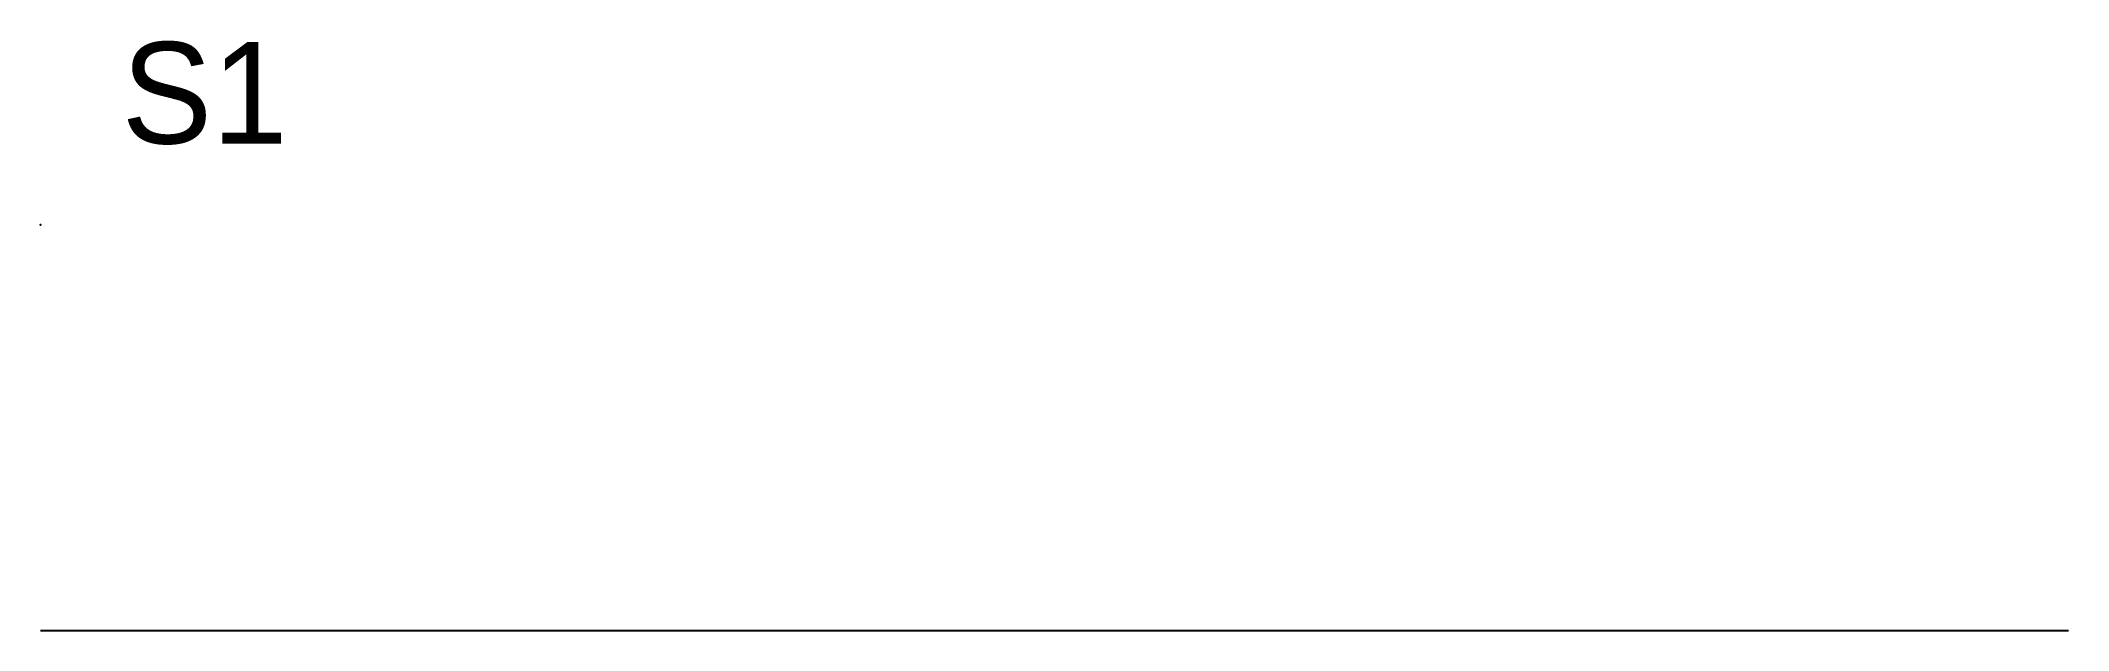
# Model space of a CAD drawing. Header units: metres. Extents: x 500000 to 500050, y 3449990 to 3450004.5.
import ezdxf

# ---------------------------------------------------------------- set-up
doc = ezdxf.new("R2010")
doc.units = ezdxf.units.M
doc.layers.add('ROAD-CENTERLINE', color=7, linetype='Continuous')
doc.layers.add('SIGNAL', color=3, linetype='Continuous')

msp = doc.modelspace()

# ---------------------------------------------------------------- linework, layer by layer
at = {"layer": 'ROAD-CENTERLINE'}
msp.add_line((500000, 3449990), (500050, 3449990), dxfattribs=at)
at = {"layer": 'SIGNAL'}
msp.add_point((500000, 3450000), dxfattribs=at)

# ---------------------------------------------------------------- texts
msp.add_text('S1', height=2.5, dxfattribs=at).set_placement((500002, 3450002))

doc.saveas('drawing.dxf')
